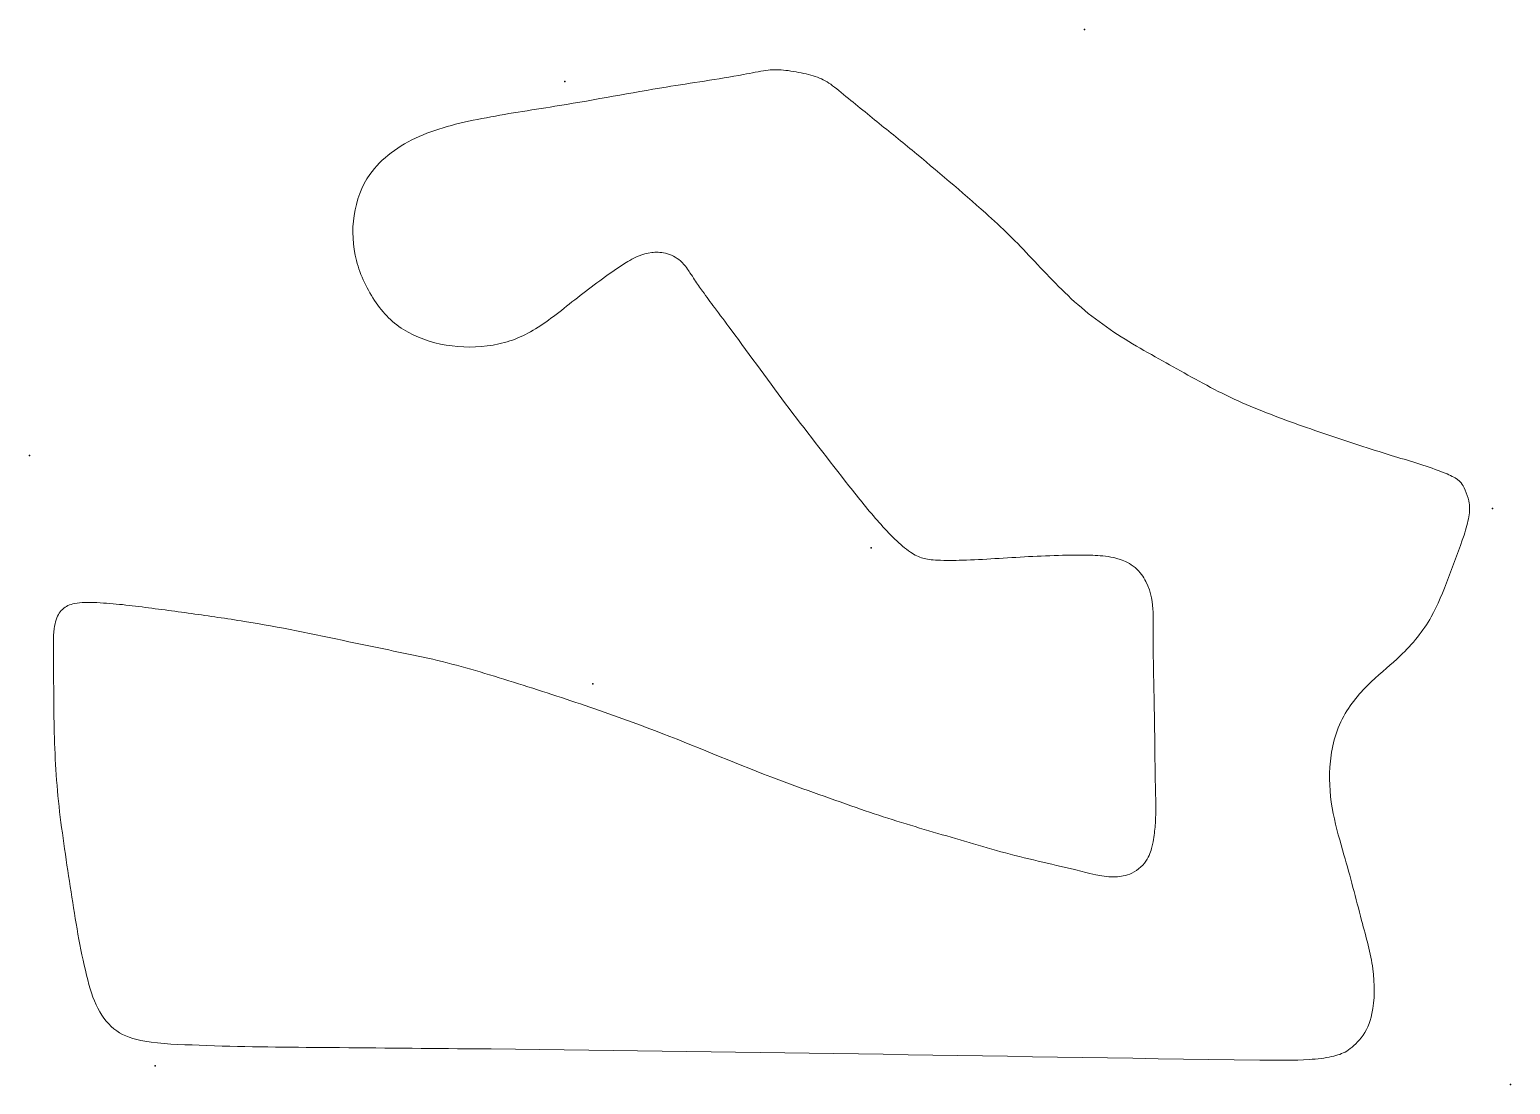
# Model space of a CAD drawing. Header units: millimetres. Extents: x 0 to 151, y 0 to 108.
import ezdxf

# ---------------------------------------------------------------- set-up
doc = ezdxf.new("R2010")
doc.units = ezdxf.units.MM
doc.header["$MEASUREMENT"] = 0

msp = doc.modelspace()

# ---------------------------------------------------------------- linework, layer by layer
at = {"color": 7, "lineweight": 0}
msp.add_open_spline([(125.76, 2.47), (97.9, 2.88), (71.29, 3.39), (39.73, 3.69), (34.78, 3.73), (25.65, 3.81), (21.5, 3.84), (15.4, 4.08), (13.42, 4.12), (10.64, 4.61), (9.65, 4.94), (8.15, 6), (7.47, 6.83), (6.48, 8.73), (6.14, 9.88), (5.15, 13.9), (4.68, 16.78), (3.79, 22.61), (3.33, 25.54), (2.69, 31.29), (2.55, 34.14), (2.46, 39.17), (2.46, 41.3), (2.43, 44.63), (2.4, 45.74), (2.6, 47.27), (2.79, 47.82), (3.28, 48.55), (3.65, 48.86), (4.49, 49.19), (5.14, 49.28), (6.75, 49.28), (7.66, 49.22), (9.39, 49.07), (10.27, 48.97), (12.93, 48.63), (14.75, 48.39), (18.36, 47.89), (20.16, 47.63), (25.54, 46.76), (29.04, 46.05), (35.34, 44.67), (38.1, 44.16), (43.34, 42.99), (45.88, 42.25), (51.11, 40.61), (53.73, 39.77), (58.91, 38.03), (61.46, 37.12), (67.9, 34.64), (71.77, 32.98), (78.7, 30.33), (81.58, 29.33), (86.93, 27.45), (89.46, 26.66), (94.37, 25.22), (96.8, 24.48), (101.81, 23.1), (104.4, 22.54), (107.52, 21.8), (108.13, 21.62), (109.52, 21.32), (110.13, 21.21), (111.33, 21.23), (111.85, 21.27), (113.06, 21.73), (113.76, 22.29), (114.48, 23.37), (114.63, 23.86), (114.93, 25.03), (114.98, 25.53), (115.09, 26.66), (115.12, 27.2), (115.15, 28.76), (115.11, 29.7), (115.07, 31.55), (115.06, 32.49), (115.02, 35.34), (115.01, 37.28), (114.94, 40.57), (114.9, 41.93), (114.87, 44.17), (114.86, 45.06), (114.86, 46.68), (114.89, 47.38), (114.81, 49.2), (114.72, 50.22), (113.87, 51.89), (113.53, 52.4), (112.5, 53.27), (111.97, 53.51), (110.57, 53.98), (109.87, 54.03), (108.52, 54.12), (107.94, 54.12), (106.77, 54.12), (106.19, 54.11), (104.44, 54.07), (103.28, 54.02), (99.82, 53.84), (97.53, 53.66), (94.5, 53.57), (93.64, 53.56), (92.2, 53.63), (91.7, 53.69), (90.93, 53.91), (90.49, 54.13), (89, 55.13), (87.9, 56.28), (85.79, 58.64), (84.78, 59.9), (81.73, 63.81), (79.66, 66.46), (75.66, 71.75), (73.7, 74.48), (71.14, 77.93), (70.57, 78.7), (69.6, 79.99), (69.2, 80.54), (68.53, 81.48), (68.25, 81.87), (67.83, 82.51), (67.68, 82.73), (67.34, 83.26), (67.09, 83.71), (66.14, 84.54), (65.52, 84.86), (64.49, 85.1), (64.02, 85.1), (62.62, 84.95), (61.87, 84.56), (60.83, 83.94), (60.47, 83.7), (59.66, 83.15), (59.26, 82.87), (58.08, 82.03), (57.31, 81.45), (55.06, 79.71), (53.64, 78.51), (50.86, 76.67), (49.51, 76.05), (46.42, 75.37), (44.78, 75.3), (41.61, 75.7), (40.04, 76.17), (37.36, 77.63), (36.33, 78.61), (34.53, 81.22), (33.81, 82.73), (33.03, 85.72), (32.94, 87.31), (33.41, 90.38), (33.96, 91.86), (35.92, 94.68), (37.77, 96.01), (41.9, 97.84), (44.25, 98.38), (49.14, 99.31), (51.64, 99.67), (57.86, 100.68), (61.49, 101.39), (67.67, 102.4), (70.32, 102.77), (73.79, 103.4), (74.62, 103.58), (75.9, 103.76), (76.41, 103.77), (77.7, 103.65), (78.46, 103.52), (79.81, 103.23), (80.42, 103.04), (81.49, 102.56), (81.92, 102.27), (83.11, 101.31), (83.79, 100.74), (85.09, 99.69), (85.73, 99.16), (87.67, 97.59), (88.95, 96.56), (92.75, 93.42), (95.29, 91.26), (99.4, 87.61), (100.91, 86.11), (104.01, 82.78), (105.66, 81.02), (109.39, 77.83), (111.48, 76.44), (115.59, 74.09), (117.51, 73.04), (121.61, 70.76), (123.83, 69.71), (128.23, 67.96), (130.42, 67.2), (134.8, 65.7), (137, 64.99), (140.98, 63.77), (142.7, 63.27), (144.86, 62.44), (145.39, 62.22), (146.07, 61.81), (146.32, 61.56), (146.58, 61.19), (146.72, 60.89), (147.01, 60.09), (147.12, 59.73), (147.25, 59.01), (147.23, 58.6), (147.04, 57.48), (146.85, 56.82), (146.2, 54.78), (145.6, 53.29), (144.5, 50.37), (143.96, 49), (142.47, 46.35), (141.39, 45.04), (139.23, 42.96), (138.23, 42.18), (136.05, 40.12), (134.97, 38.88), (133.39, 35.78), (133.03, 34.06), (132.82, 30.81), (132.97, 29.2), (133.57, 26.2), (133.99, 24.8), (135.02, 21.25), (135.57, 19.05), (136.64, 15.02), (137.11, 13.39), (137.53, 10.26), (137.54, 8.62), (137.02, 6.26), (136.68, 5.47), (135.67, 4.18), (135.11, 3.69), (134.19, 3.13), (133.75, 2.98), (132.44, 2.69), (131.67, 2.6), (129.3, 2.44), (127.56, 2.47), (125.76, 2.47)], degree=3, knots=[0, 0, 0, 0, 3.413635, 3.413635, 4.048462, 4.048462, 4.586371, 4.586371, 4.83796, 4.83796, 5.013877, 5.013877, 5.189795, 5.189795, 5.365712, 5.365712, 5.746254, 5.746254, 6.126796, 6.126796, 6.507338, 6.507338, 6.781562, 6.781562, 6.929091, 6.929091, 7.046713, 7.046713, 7.164336, 7.164336, 7.281959, 7.281959, 7.399581, 7.399581, 7.517204, 7.517204, 7.752449, 7.752449, 7.987694, 7.987694, 8.458185, 8.458185, 8.811763, 8.811763, 9.165341, 9.165341, 9.518919, 9.518919, 9.872497, 9.872497, 10.414852, 10.414852, 10.808049, 10.808049, 11.135611, 11.135611, 11.463172, 11.463172, 11.790733, 11.790733, 11.884917, 11.884917, 11.941745, 11.941745, 11.97518, 11.97518, 12.007832, 12.007832, 12.040484, 12.040484, 12.10159, 12.10159, 12.162695, 12.162695, 12.284905, 12.284905, 12.407115, 12.407115, 12.651536, 12.651536, 12.826415, 12.826415, 12.942715, 12.942715, 13.037622, 13.037622, 13.132529, 13.132529, 13.169301, 13.169301, 13.206073, 13.206073, 13.278952, 13.278952, 13.351831, 13.351831, 13.42471, 13.42471, 13.570468, 13.570468, 13.861984, 13.861984, 13.977105, 13.977105, 14.067379, 14.067379, 14.157653, 14.157653, 14.371827, 14.371827, 14.586002, 14.586002, 15.014352, 15.014352, 15.442701, 15.442701, 15.566451, 15.566451, 15.656913, 15.656913, 15.720107, 15.720107, 15.757561, 15.757561, 15.795015, 15.795015, 15.82086, 15.82086, 15.846704, 15.846704, 15.906235, 15.906235, 15.965766, 15.965766, 16.025296, 16.025296, 16.144357, 16.144357, 16.382479, 16.382479, 16.620601, 16.620601, 16.858723, 16.858723, 17.096846, 17.096846, 17.334968, 17.334968, 17.57309, 17.57309, 17.811212, 17.811212, 18.049334, 18.049334, 18.376784, 18.376784, 18.704234, 18.704234, 19.031684, 19.031684, 19.504327, 19.504327, 19.846003, 19.846003, 19.947204, 19.947204, 20.048405, 20.048405, 20.149606, 20.149606, 20.250807, 20.250807, 20.357258, 20.357258, 20.46371, 20.46371, 20.570161, 20.570161, 20.783064, 20.783064, 21.208869, 21.208869, 21.502703, 21.502703, 21.796537, 21.796537, 22.09037, 22.09037, 22.384204, 22.384204, 22.678037, 22.678037, 22.971871, 22.971871, 23.265704, 23.265704, 23.500548, 23.500548, 23.586184, 23.586184, 23.671819, 23.671819, 23.736143, 23.736143, 23.800468, 23.800468, 23.895938, 23.895938, 23.991409, 23.991409, 24.194163, 24.194163, 24.396917, 24.396917, 24.645152, 24.645152, 24.816392, 24.816392, 24.987631, 24.987631, 25.165133, 25.165133, 25.342634, 25.342634, 25.520136, 25.520136, 25.819717, 25.819717, 26.04948, 26.04948, 26.279243, 26.279243, 26.441146, 26.441146, 26.570202, 26.570202, 26.699341, 26.699341, 26.82848, 26.82848, 27.055967, 27.055967, 27.055967, 27.055967], dxfattribs=at)
for p in [(107.85, 107.85), (54.7, 102.54), (0, 64.31), (149.56, 58.89), (86.05, 54.86), (57.58, 40.95), (12.84, 1.91), (151.38, 0)]:
    msp.add_point(p)

doc.saveas('drawing.dxf')
